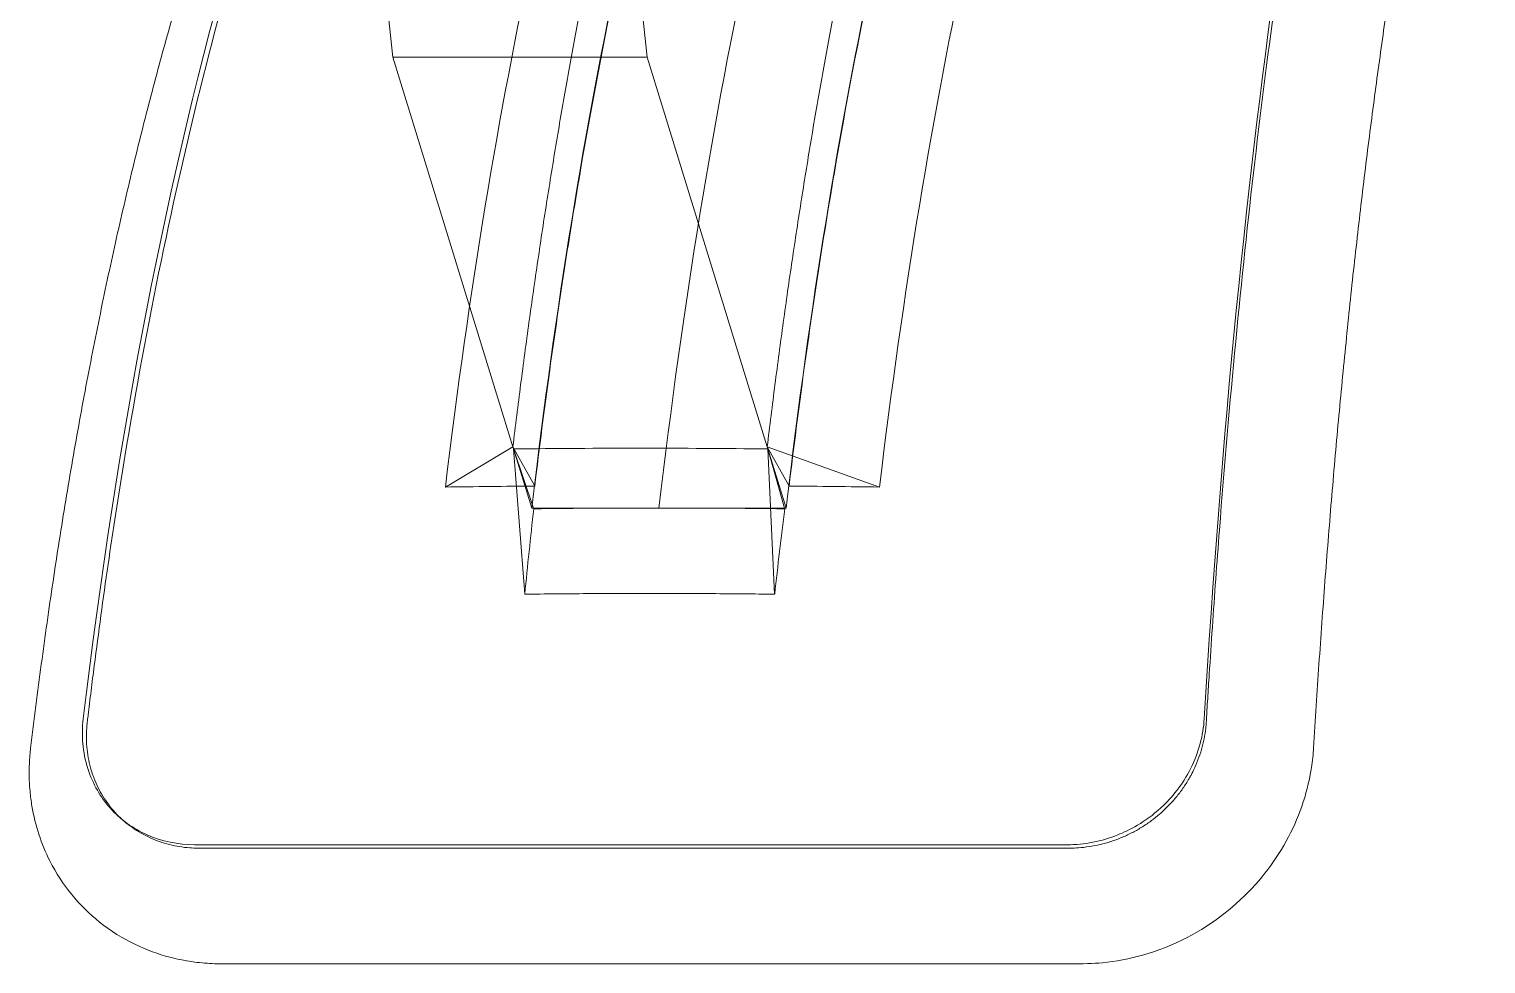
# Model space of a CAD drawing. Header units: millimetres. Extents: x -6314 to 11113, y -129 to 3675.
# Drawn here: x 940.67 to 965.01, y 2946.41 to 2962.04 of the extents above; entities that cross this region are included whole.
import ezdxf

# ---------------------------------------------------------------- set-up
doc = ezdxf.new("R2010")
doc.units = ezdxf.units.MM
doc.layers.add('Equipment', color=123, linetype='Continuous')

# ---------------------------------------------------------------- blocks, each defined once
blk = doc.blocks.new('A$C22f65225')
at = {"layer": 'Equipment', "linetype": 'Continuous', "lineweight": 0, "extrusion": (0, 1, 0)}
for p, q in [((-29.894, 249.219), (-30.521, 255.033)), ((-26.657, 255.033), (-26.03, 249.219)), ((-28.069, 243.301), (-29.894, 249.219)), ((-26.03, 249.219), (-29.894, 249.219)), ((-26.03, 249.219), (-24.205, 243.301)), ((-29.094, 242.69), (-28.069, 243.301)), ((-27.741, 242.712), (-28.069, 243.301)), ((-28.058, 243.268), (-28.069, 243.301)), ((-27.89, 241.061), (-28.058, 243.268)), ((-28.058, 243.268), (-27.756, 242.371)), ((-27.782, 242.371), (-28.058, 243.268)), ((-22.499, 242.69), (-24.205, 243.301)), ((-24.205, 243.301), (-23.877, 242.712)), ((-24.205, 243.301), (-24.195, 243.268)), ((-24.092, 241.061), (-24.195, 243.268)), ((-23.943, 242.371), (-24.195, 243.268)), ((-24.195, 243.268), (-23.918, 242.371)), ((-27.737, 242.704), (-27.741, 242.712)), ((-23.877, 242.712), (-23.873, 242.704)), ((-27.756, 242.371), (-27.782, 242.371)), ((-27.756, 242.371), (-27.752, 242.359)), ((-25.85, 242.371), (-27.756, 242.371)), ((-23.943, 242.371), (-25.85, 242.371)), ((-23.94, 242.359), (-23.943, 242.371)), ((-23.918, 242.371), (-23.943, 242.371)), ((-19.647, 237.254), (-32.907, 237.254))]:
    blk.add_line(p, q, dxfattribs=at)
at = {"layer": 'Equipment', "linetype": 'Continuous', "lineweight": 0, "extrusion": (0, 0, -1)}
for centre, major_axis, ratio, start_param, end_param in [((-22.573, 227), (0, 37.2), 0.34202, -1.237608, -0.506999), ((-15.15, 227), (0, 37.2), 0.258819, -1.134743, -0.610601), ((-13.76, 226.984), (0.004, -37.214), 0.258982, -4.276685, -3.753451), ((-0.009, 196.282), (109.18, -13.161), 0.407818, -1.889241, -1.87638), ((-15.15, 227), (0, 37.2), 0.258819, -1.144829, -1.134743), ((-0.007, 196.282), (109.18, -13.161), 0.407817, -1.840018, -1.827157), ((-15.818, 226.998), (0.461, 37.201), 0.244947, -1.18619, -1.148181)]:
    blk.add_ellipse(centre, major_axis=major_axis, ratio=ratio, start_param=start_param, end_param=end_param, dxfattribs=at)
at = {"layer": 'Equipment', "linetype": 'Continuous', "lineweight": 0}
for centre, major_axis, ratio, start_param, end_param in [((-11.461, 227), (0, -37.2), 0.173648, -2.634593, -1.903985), ((-17.082, 227), (0, -37.2), 0.258819, -2.541093, -1.996763), ((-20.355, 226.984), (-0.004, 37.214), 0.258983, 0.611859, 1.135093), ((-19.014, 227), (0, -37.2), 0.258819, -2.530991, -2.00685), ((-19.014, 227), (0, -37.2), 0.258819, -2.00685, -1.996763), ((-18.337, 226.998), (0.464, -37.201), 0.272601, -1.999849, -1.96184)]:
    blk.add_ellipse(centre, major_axis=major_axis, ratio=ratio, start_param=start_param, end_param=end_param, dxfattribs=at)
for points, knots in [([(-34.536, 239.115), (-34.535, 239.124), (-34.532, 239.147), (-34.528, 239.178), (-34.526, 239.194), (-34.52, 239.243), (-34.516, 239.276), (-34.505, 239.369), (-34.497, 239.433), (-34.474, 239.625), (-34.458, 239.752), (-34.41, 240.132), (-34.376, 240.387), (-34.272, 241.154), (-34.198, 241.671), (-33.958, 243.225), (-33.785, 244.228), (-33.217, 247.167), (-32.778, 249.022), (-31.79, 252.476), (-31.243, 254.067), (-30.354, 256.221), (-30.047, 256.898), (-29.568, 257.856), (-29.407, 258.163), (-29.164, 258.604), (-29.082, 258.748), (-28.961, 258.957), (-28.921, 259.026), (-28.859, 259.129), (-28.839, 259.163), (-28.798, 259.232), (-28.777, 259.265), (-28.757, 259.299)], [-6.520381, -6.520381, -6.520381, -6.520381, -6.510171, -6.510171, -6.498818, -6.498818, -6.474882, -6.474882, -6.423563, -6.423563, -6.320839, -6.320839, -6.116556, -6.116556, -5.700267, -5.700267, -4.887571, -4.887571, -3.26086, -3.26086, -1.634338, -1.634338, -0.821671, -0.821671, -0.410878, -0.410878, -0.206869, -0.206869, -0.104072, -0.104072, -0.052675, -0.052675, -0.000646, -0.000646, -0.000646, -0.000646]), ([(-28.069, 243.301), (-28.031, 243.615), (-27.991, 243.935), (-27.91, 244.561), (-27.867, 244.88), (-27.781, 245.506), (-27.735, 245.823), (-27.643, 246.446), (-27.596, 246.76), (-27.498, 247.378), (-27.448, 247.687), (-27.346, 248.297), (-27.293, 248.6), (-27.187, 249.199), (-27.132, 249.496), (-27.021, 250.08), (-26.965, 250.371), (-26.851, 250.939), (-26.792, 251.221), (-26.676, 251.77), (-26.616, 252.045), (-26.497, 252.573), (-26.436, 252.838), (-26.316, 253.343), (-26.254, 253.598), (-26.133, 254.081), (-26.07, 254.325), (-25.947, 254.793), (-25.882, 255.034), (-25.753, 255.498), (-25.685, 255.736), (-25.55, 256.196), (-25.479, 256.429), (-25.339, 256.882), (-25.266, 257.109), (-25.12, 257.552), (-25.046, 257.773), (-24.896, 258.204), (-24.819, 258.417), (-24.742, 258.626)], [0, 0, 0, 0, 0.051809, 0.051809, 0.104409, 0.104409, 0.157618, 0.157618, 0.211261, 0.211261, 0.265159, 0.265159, 0.31914, 0.31914, 0.373041, 0.373041, 0.426687, 0.426687, 0.479903, 0.479903, 0.53251, 0.53251, 0.58433, 0.58433, 0.635176, 0.635176, 0.685027, 0.685027, 0.735566, 0.735566, 0.787131, 0.787131, 0.839537, 0.839537, 0.892602, 0.892602, 0.946149, 0.946149, 1, 1, 1, 1]), ([(-20.879, 258.626), (-20.956, 258.417), (-21.032, 258.204), (-21.182, 257.773), (-21.257, 257.552), (-21.402, 257.109), (-21.475, 256.882), (-21.616, 256.429), (-21.686, 256.196), (-21.821, 255.736), (-21.889, 255.498), (-22.018, 255.034), (-22.083, 254.793), (-22.207, 254.325), (-22.269, 254.081), (-22.39, 253.598), (-22.452, 253.343), (-22.572, 252.838), (-22.634, 252.573), (-22.752, 252.045), (-22.812, 251.77), (-22.929, 251.221), (-22.987, 250.939), (-23.101, 250.371), (-23.158, 250.08), (-23.268, 249.496), (-23.323, 249.199), (-23.43, 248.6), (-23.482, 248.297), (-23.584, 247.687), (-23.634, 247.378), (-23.732, 246.76), (-23.78, 246.446), (-23.872, 245.823), (-23.917, 245.506), (-24.004, 244.88), (-24.046, 244.561), (-24.127, 243.935), (-24.167, 243.615), (-24.205, 243.301)], [0, 0, 0, 0, 0.053851, 0.053851, 0.107398, 0.107398, 0.160463, 0.160463, 0.212869, 0.212869, 0.264434, 0.264434, 0.314973, 0.314973, 0.364824, 0.364824, 0.41567, 0.41567, 0.46749, 0.46749, 0.520097, 0.520097, 0.573313, 0.573313, 0.626959, 0.626959, 0.68086, 0.68086, 0.734841, 0.734841, 0.788739, 0.788739, 0.842382, 0.842382, 0.895591, 0.895591, 0.948191, 0.948191, 1, 1, 1, 1]), ([(-14.807, 258.602), (-14.966, 258.046), (-15.119, 257.452), (-15.417, 256.19), (-15.562, 255.521), (-15.979, 253.41), (-16.236, 251.867), (-16.701, 248.542), (-16.907, 246.768), (-17.176, 243.966), (-17.259, 243.013), (-17.373, 241.535), (-17.408, 241.044), (-17.457, 240.325), (-17.473, 240.083), (-17.497, 239.719), (-17.505, 239.598), (-17.516, 239.417), (-17.52, 239.356), (-17.525, 239.266), (-17.527, 239.238), (-17.53, 239.19), (-17.531, 239.174), (-17.532, 239.147), (-17.534, 239.124), (-17.534, 239.115)], [0.000642, 0.000642, 0.000642, 0.000642, 0.8376, 0.8376, 1.675218, 1.675218, 3.351353, 3.351353, 5.027701, 5.027701, 5.865335, 5.865335, 6.295658, 6.295658, 6.504612, 6.504612, 6.607782, 6.607782, 6.659323, 6.659323, 6.684739, 6.684739, 6.69639, 6.69639, 6.706225, 6.706225, 6.706225, 6.706225]), ([(-29.839, 258.075), (-29.973, 257.855), (-30.109, 257.624), (-30.24, 257.389), (-30.372, 257.154), (-30.503, 256.91), (-30.632, 256.659), (-30.762, 256.408), (-30.889, 256.15), (-31.015, 255.886), (-31.141, 255.621), (-31.265, 255.348), (-31.387, 255.07), (-31.509, 254.793), (-31.631, 254.504), (-31.748, 254.214), (-31.866, 253.924), (-31.985, 253.62), (-32.098, 253.318), (-32.211, 253.016), (-32.327, 252.696), (-32.435, 252.384), (-32.544, 252.072), (-32.656, 251.738), (-32.761, 251.412), (-32.866, 251.086), (-32.972, 250.743), (-33.073, 250.405), (-33.174, 250.067), (-33.275, 249.714), (-33.372, 249.364), (-33.469, 249.013), (-33.565, 248.652), (-33.657, 248.29), (-33.75, 247.928), (-33.84, 247.558), (-33.928, 247.185), (-34.016, 246.812), (-34.102, 246.433), (-34.185, 246.05), (-34.267, 245.668), (-34.348, 245.279), (-34.426, 244.888), (-34.503, 244.498), (-34.58, 244.098), (-34.652, 243.7), (-34.724, 243.303), (-34.795, 242.891), (-34.862, 242.487), (-34.929, 242.084), (-34.995, 241.662), (-35.056, 241.252), (-35.118, 240.843), (-35.178, 240.417), (-35.234, 239.997), (-35.29, 239.581), (-35.344, 239.156), (-35.396, 238.722)], [-0.7847923, -0.7847923, -0.7847923, -0.7847923, -0.7700503, -0.7700503, -0.7700503, -0.7552492, -0.7552492, -0.7552492, -0.740448, -0.740448, -0.740448, -0.7256469, -0.7256469, -0.7256469, -0.7108459, -0.7108459, -0.7108459, -0.696045, -0.696045, -0.696045, -0.681244, -0.681244, -0.681244, -0.6664431, -0.6664431, -0.6664431, -0.6516423, -0.6516423, -0.6516423, -0.6368415, -0.6368415, -0.6368415, -0.6220407, -0.6220407, -0.6220407, -0.60724, -0.60724, -0.60724, -0.5924393, -0.5924393, -0.5924393, -0.5776387, -0.5776387, -0.5776387, -0.562838, -0.562838, -0.562838, -0.5480374, -0.5480374, -0.5480374, -0.5332368, -0.5332368, -0.5332368, -0.5184362, -0.5184362, -0.5184362, -0.5037988, -0.5037988, -0.5037988, -0.5037988]), ([(-27.737, 242.704), (-27.666, 243.29), (-27.59, 243.879), (-27.36, 245.549), (-27.194, 246.625), (-26.834, 248.706), (-26.64, 249.712), (-26.237, 251.604), (-26.027, 252.491), (-25.607, 254.115), (-25.377, 254.926), (-24.94, 256.315), (-24.74, 256.906), (-24.532, 257.467)], [-102.543764, -102.543764, -102.543764, -102.543764, -101.609651, -101.609651, -99.888007, -99.888007, -98.166364, -98.166364, -96.44472, -96.44472, -94.722773, -94.722773, -93.3764, -93.3764, -93.3764, -93.3764]), ([(-20.669, 257.467), (-20.876, 256.906), (-21.077, 256.315), (-21.513, 254.926), (-21.743, 254.115), (-22.163, 252.491), (-22.373, 251.604), (-22.777, 249.712), (-22.971, 248.706), (-23.331, 246.625), (-23.497, 245.549), (-23.727, 243.879), (-23.802, 243.29), (-23.873, 242.704)], [93.3764, 93.3764, 93.3764, 93.3764, 94.722773, 94.722773, 96.44472, 96.44472, 98.166364, 98.166364, 99.888007, 99.888007, 101.609651, 101.609651, 102.543764, 102.543764, 102.543764, 102.543764]), ([(-15.903, 238.722), (-15.877, 239.156), (-15.85, 239.581), (-15.822, 239.997), (-15.793, 240.417), (-15.762, 240.843), (-15.731, 241.252), (-15.7, 241.662), (-15.666, 242.084), (-15.633, 242.487), (-15.599, 242.891), (-15.562, 243.303), (-15.526, 243.7), (-15.489, 244.098), (-15.45, 244.498), (-15.411, 244.888), (-15.372, 245.279), (-15.331, 245.668), (-15.289, 246.05), (-15.246, 246.433), (-15.203, 246.812), (-15.158, 247.185), (-15.114, 247.558), (-15.068, 247.928), (-15.021, 248.29), (-14.974, 248.652), (-14.925, 249.013), (-14.876, 249.364), (-14.827, 249.714), (-14.776, 250.067), (-14.724, 250.405), (-14.673, 250.743), (-14.619, 251.086), (-14.566, 251.412), (-14.512, 251.738), (-14.456, 252.072), (-14.401, 252.384), (-14.345, 252.696), (-14.287, 253.016), (-14.229, 253.318), (-14.172, 253.62), (-14.111, 253.924), (-14.052, 254.214), (-13.992, 254.504), (-13.93, 254.793), (-13.868, 255.07), (-13.806, 255.348), (-13.743, 255.621), (-13.679, 255.886), (-13.616, 256.15), (-13.551, 256.408), (-13.485, 256.659), (-13.42, 256.91), (-13.353, 257.154), (-13.286, 257.389)], [-0.2662494, -0.2662494, -0.2662494, -0.2662494, -0.2516141, -0.2516141, -0.2516141, -0.2368135, -0.2368135, -0.2368135, -0.2220129, -0.2220129, -0.2220129, -0.2072123, -0.2072123, -0.2072123, -0.1924117, -0.1924117, -0.1924117, -0.177611, -0.177611, -0.177611, -0.1628103, -0.1628103, -0.1628103, -0.1480096, -0.1480096, -0.1480096, -0.1332088, -0.1332088, -0.1332088, -0.118408, -0.118408, -0.118408, -0.1036072, -0.1036072, -0.1036072, -0.0888063, -0.0888063, -0.0888063, -0.0740054, -0.0740054, -0.0740054, -0.0592044, -0.0592044, -0.0592044, -0.0444034, -0.0444034, -0.0444034, -0.0296023, -0.0296023, -0.0296023, -0.0148012, -0.0148012, -0.0148012, 0, 0, 0, 0]), ([(-24.195, 243.268), (-24.84, 243.276), (-25.484, 243.28), (-26.776, 243.28), (-27.417, 243.276), (-28.058, 243.268)], [0, 0, 0, 0, 0.999236, 0.999236, 1.998472, 1.998472, 1.998472, 1.998472]), ([(-27.89, 241.061), (-27.575, 241.065), (-27.259, 241.068), (-26.627, 241.072), (-26.311, 241.073), (-25.678, 241.073), (-25.361, 241.072), (-24.727, 241.068), (-24.41, 241.065), (-24.092, 241.061)], [0, 0, 0, 0, 0.491513, 0.491513, 0.98268, 0.98268, 1.473846, 1.473846, 1.96536, 1.96536, 1.96536, 1.96536]), ([(-34.597, 239.167), (-34.612, 239.042), (-34.614, 238.917), (-34.592, 238.663), (-34.567, 238.535), (-34.451, 238.17), (-34.329, 237.972), (-34.032, 237.636), (-33.84, 237.5), (-33.405, 237.307), (-33.159, 237.254), (-32.907, 237.254)], [-1.4286, -1.4286, -1.4286, -1.4286, -1.273257, -1.273257, -1.107176, -1.107176, -0.782259, -0.782259, -0.399004, -0.399004, 0, 0, 0, 0]), ([(-32.846, 237.202), (-32.891, 237.202), (-32.944, 237.205), (-32.979, 237.207), (-33.032, 237.211), (-33.084, 237.218), (-33.135, 237.226), (-33.187, 237.234), (-33.238, 237.245), (-33.288, 237.258), (-33.339, 237.271), (-33.389, 237.286), (-33.437, 237.303), (-33.486, 237.32), (-33.535, 237.34), (-33.582, 237.361), (-33.629, 237.383), (-33.675, 237.406), (-33.719, 237.432), (-33.764, 237.457), (-33.808, 237.485), (-33.85, 237.514), (-33.892, 237.544), (-33.933, 237.576), (-33.972, 237.609), (-33.977, 237.613), (-33.982, 237.618), (-33.987, 237.622), (-34.021, 237.652), (-34.053, 237.683), (-34.084, 237.715), (-34.12, 237.753), (-34.154, 237.792), (-34.186, 237.833), (-34.219, 237.873), (-34.249, 237.916), (-34.277, 237.959), (-34.305, 238.003), (-34.332, 238.048), (-34.356, 238.094), (-34.38, 238.141), (-34.402, 238.188), (-34.422, 238.237), (-34.429, 238.254), (-34.436, 238.272), (-34.442, 238.289), (-34.454, 238.321), (-34.465, 238.354), (-34.475, 238.387), (-34.49, 238.438), (-34.503, 238.49), (-34.513, 238.542), (-34.524, 238.595), (-34.532, 238.648), (-34.538, 238.701), (-34.544, 238.755), (-34.547, 238.809), (-34.548, 238.864), (-34.549, 238.918), (-34.548, 238.972), (-34.544, 239.027), (-34.542, 239.05), (-34.539, 239.086), (-34.536, 239.115)], [0.45832576, 0.45832576, 0.45832576, 0.45832576, 0.45993672, 0.45993672, 0.45993672, 0.46234409, 0.46234409, 0.46234409, 0.46475184, 0.46475184, 0.46475184, 0.46716435, 0.46716435, 0.46716435, 0.46958518, 0.46958518, 0.46958518, 0.47200487, 0.47200487, 0.47200487, 0.47442303, 0.47442303, 0.47442303, 0.47684382, 0.47684382, 0.47684382, 0.47716421, 0.47716421, 0.47716421, 0.47927133, 0.47927133, 0.47927133, 0.48170594, 0.48170594, 0.48170594, 0.48413707, 0.48413707, 0.48413707, 0.48656711, 0.48656711, 0.48656711, 0.48899977, 0.48899977, 0.48899977, 0.48986009, 0.48986009, 0.48986009, 0.49143872, 0.49143872, 0.49143872, 0.49388116, 0.49388116, 0.49388116, 0.4963219, 0.4963219, 0.4963219, 0.49876332, 0.49876332, 0.49876332, 0.50120105, 0.50120105, 0.50120105, 0.50221691, 0.50221691, 0.50221691, 0.50221691]), ([(-19.647, 237.254), (-19.387, 237.254), (-19.124, 237.306), (-18.709, 237.472), (-18.465, 237.593), (-18.055, 237.971), (-17.894, 238.169), (-17.71, 238.533), (-17.661, 238.662), (-17.593, 238.917), (-17.573, 239.042), (-17.565, 239.167)], [-2.294773, -2.294773, -2.294773, -2.294773, -1.421929, -1.421929, -0.823619, -0.823619, -0.410363, -0.410363, -0.198316, -0.198316, 0, 0, 0, 0]), ([(-17.534, 239.115), (-17.536, 239.086), (-17.539, 239.05), (-17.542, 239.027), (-17.548, 238.973), (-17.556, 238.918), (-17.567, 238.864), (-17.577, 238.81), (-17.591, 238.756), (-17.606, 238.703), (-17.622, 238.649), (-17.639, 238.596), (-17.66, 238.544), (-17.68, 238.491), (-17.702, 238.439), (-17.727, 238.388), (-17.743, 238.355), (-17.76, 238.322), (-17.779, 238.289), (-17.788, 238.272), (-17.798, 238.255), (-17.808, 238.239), (-17.836, 238.19), (-17.867, 238.142), (-17.9, 238.096), (-17.933, 238.05), (-17.968, 238.004), (-18.005, 237.961), (-18.042, 237.917), (-18.08, 237.875), (-18.121, 237.834), (-18.161, 237.793), (-18.203, 237.754), (-18.246, 237.717), (-18.284, 237.684), (-18.324, 237.652), (-18.364, 237.622), (-18.369, 237.618), (-18.375, 237.614), (-18.381, 237.61), (-18.427, 237.577), (-18.474, 237.545), (-18.523, 237.515), (-18.571, 237.486), (-18.621, 237.458), (-18.671, 237.433), (-18.722, 237.407), (-18.774, 237.383), (-18.826, 237.362), (-18.878, 237.34), (-18.931, 237.321), (-18.985, 237.304), (-19.039, 237.286), (-19.093, 237.271), (-19.147, 237.258), (-19.202, 237.245), (-19.257, 237.235), (-19.312, 237.226), (-19.367, 237.218), (-19.422, 237.211), (-19.477, 237.207), (-19.514, 237.205), (-19.57, 237.202), (-19.616, 237.202)], [0.26783349, 0.26783349, 0.26783349, 0.26783349, 0.268847, 0.268847, 0.268847, 0.27127772, 0.27127772, 0.27127772, 0.27370887, 0.27370887, 0.27370887, 0.27614387, 0.27614387, 0.27614387, 0.27858539, 0.27858539, 0.27858539, 0.28019027, 0.28019027, 0.28019027, 0.28102282, 0.28102282, 0.28102282, 0.2834549, 0.2834549, 0.2834549, 0.2858853, 0.2858853, 0.2858853, 0.28831772, 0.28831772, 0.28831772, 0.29075241, 0.29075241, 0.29075241, 0.29288623, 0.29288623, 0.29288623, 0.29317873, 0.29317873, 0.29317873, 0.29559928, 0.29559928, 0.29559928, 0.29801811, 0.29801811, 0.29801811, 0.30043941, 0.30043941, 0.30043941, 0.3028612, 0.3028612, 0.3028612, 0.30527932, 0.30527932, 0.30527932, 0.30769708, 0.30769708, 0.30769708, 0.31011132, 0.31011132, 0.31011132, 0.31172531, 0.31172531, 0.31172531, 0.31172531]), ([(-35.396, 238.722), (-35.404, 238.656), (-35.411, 238.576), (-35.419, 238.394), (-35.419, 238.312), (-35.414, 238.174), (-35.41, 238.118), (-35.398, 237.989), (-35.389, 237.916), (-35.327, 237.549), (-35.235, 237.269), (-34.92, 236.646), (-34.663, 236.331), (-34.003, 235.804), (-33.629, 235.637), (-33.169, 235.516), (-33.079, 235.5), (-32.975, 235.482), (-32.92, 235.474), (-32.817, 235.461), (-32.768, 235.457), (-32.667, 235.45), (-32.617, 235.447), (-32.49, 235.445), (-32.37, 235.446), (-32.149, 235.446), (-31.999, 235.446), (-31.705, 235.446), (-31.56, 235.446), (-30.837, 235.446), (-30.259, 235.446), (-28.907, 235.446), (-28.132, 235.446), (-25.358, 235.446), (-23.345, 235.446), (-20.871, 235.446), (-20.424, 235.446), (-19.872, 235.446), (-19.769, 235.446), (-19.379, 235.446), (-19.258, 235.448), (-18.712, 235.502), (-18.267, 235.617), (-17.432, 236.05), (-17.08, 236.324), (-16.523, 236.946), (-16.312, 237.279), (-16.086, 237.813), (-16.027, 237.995), (-15.972, 238.229), (-15.962, 238.277), (-15.947, 238.356), (-15.941, 238.391), (-15.928, 238.477), (-15.921, 238.529), (-15.91, 238.631), (-15.906, 238.682), (-15.903, 238.722)], [-27.225141, -27.225141, -27.225141, -27.225141, -27.119773, -27.119773, -27.017545, -27.017545, -26.945113, -26.945113, -26.84578, -26.84578, -26.447999, -26.447999, -25.895764, -25.895764, -25.292562, -25.292562, -25.100428, -25.100428, -24.909316, -24.909316, -24.727548, -24.727548, -24.558292, -24.558292, -24.311593, -24.311593, -23.792736, -23.792736, -23.290354, -23.290354, -21.314363, -21.314363, -18.679627, -18.679627, -11.922234, -11.922234, -10.432907, -10.432907, -10.092633, -10.092633, -9.142342, -9.142342, -6.52865, -6.52865, -4.221299, -4.221299, -2.151852, -2.151852, -1.118958, -1.118958, -0.846883, -0.846883, -0.635948, -0.635948, -0.327114, -0.327114, -0.00003, -0.00003, -0.00003, -0.00003]), ([(-19.616, 237.202), (-19.619, 237.202), (-19.621, 237.202), (-19.639, 237.202), (-19.645, 237.202), (-19.664, 237.202), (-19.676, 237.202), (-19.714, 237.202), (-19.744, 237.202), (-19.813, 237.202), (-19.862, 237.202), (-20.012, 237.202), (-20.111, 237.202), (-20.424, 237.202), (-20.636, 237.202), (-20.98, 237.202), (-21.117, 237.202), (-21.821, 237.202), (-22.382, 237.202), (-24.063, 237.202), (-25.18, 237.202), (-27.402, 237.202), (-28.508, 237.202), (-30.159, 237.202), (-30.708, 237.202), (-31.393, 237.202), (-31.526, 237.202), (-31.86, 237.202), (-32.065, 237.202), (-32.368, 237.202), (-32.464, 237.202), (-32.609, 237.202), (-32.657, 237.202), (-32.722, 237.202), (-32.751, 237.202), (-32.788, 237.202), (-32.8, 237.202), (-32.818, 237.202), (-32.824, 237.202), (-32.841, 237.202), (-32.844, 237.202), (-32.846, 237.202)], [-2.568118, -2.568118, -2.568118, -2.568118, -2.563607, -2.563607, -2.561267, -2.561267, -2.55659, -2.55659, -2.546879, -2.546879, -2.520963, -2.520963, -2.46899, -2.46899, -2.357494, -2.357494, -2.274644, -2.274644, -1.944537, -1.944537, -1.284326, -1.284326, -0.624114, -0.624114, -0.294007, -0.294007, -0.211156, -0.211156, -0.099675, -0.099675, -0.047715, -0.047715, -0.021805, -0.021805, -0.012187, -0.012187, -0.007565, -0.007565, -0.005253, -0.005253, -0.000811, -0.000811, -0.000811, -0.000811])]:
    blk.add_open_spline(points, degree=3, knots=knots, dxfattribs=at)
for points in [[(-25.85, 242.371), (-26.479, 242.371), (-27.114, 242.367), (-27.752, 242.359)], [(-23.94, 242.359), (-24.583, 242.367), (-25.22, 242.371), (-25.85, 242.371)], [(-33.959, 237.598), (-33.979, 237.615), (-34, 237.632), (-34.02, 237.649)]]:
    blk.add_open_spline(points, degree=3, dxfattribs=at)

msp = doc.modelspace()

# ---------------------------------------------------------------- block references
at = {"xscale": 1.1, "yscale": 1.1, "zscale": 1.1}
msp.add_blockref('A$C22f65225', (979.627, 2687.425), dxfattribs=at)

doc.saveas('drawing.dxf')
